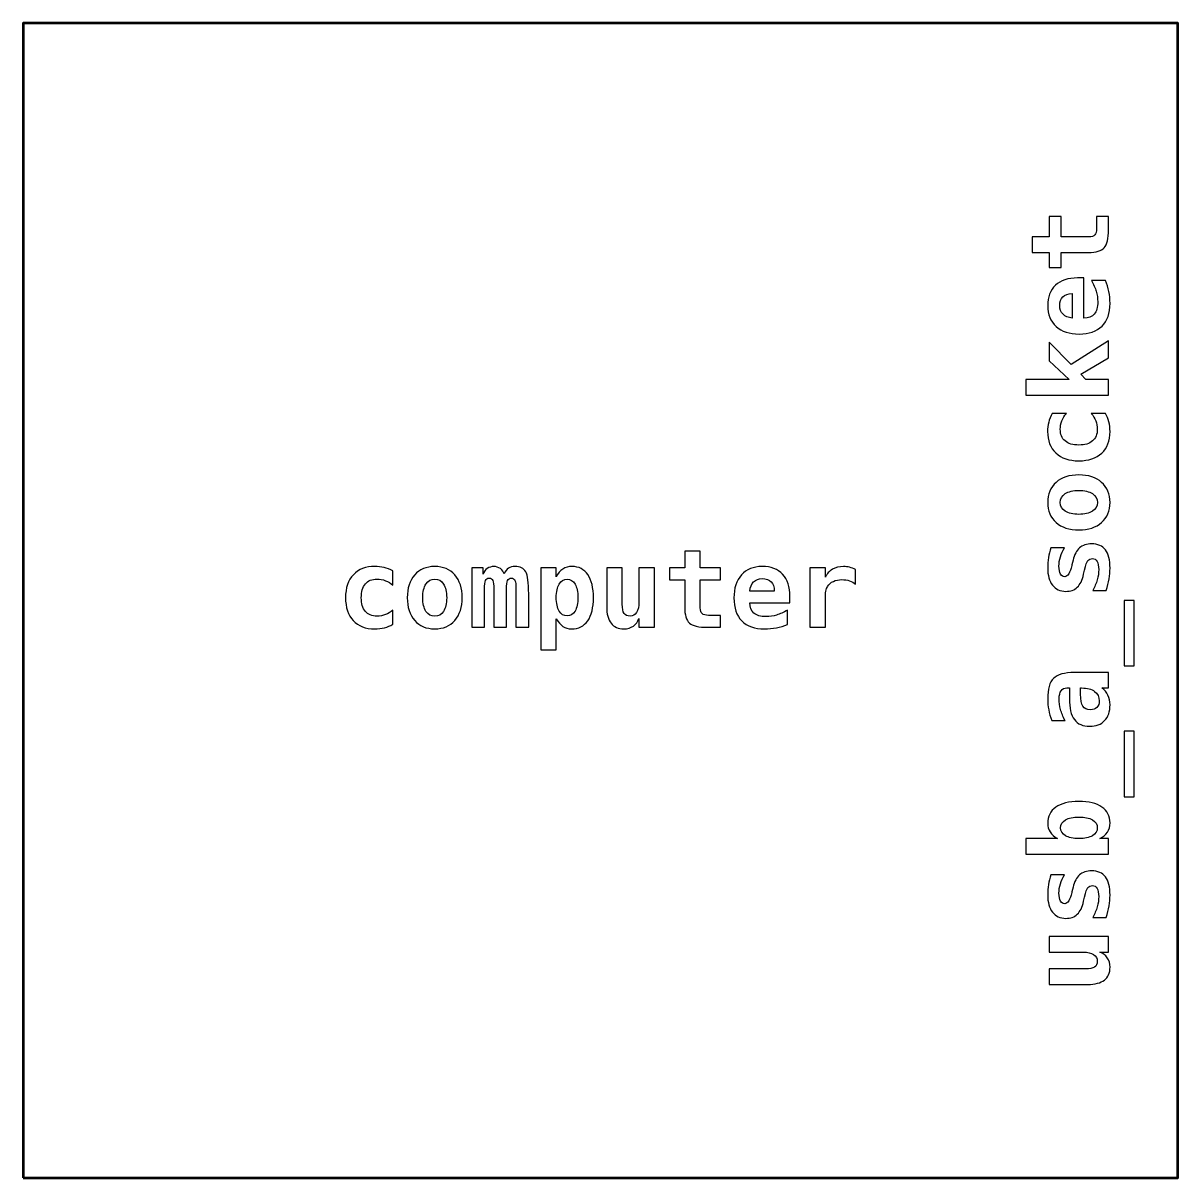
# Model space of a CAD drawing. Header units: centimetres. Extents: x -10.8 to 29.8, y -19.8 to 32.2.
# Drawn here: x -10.75 to -6.25, y -18.25 to -13.75 of the extents above; entities that cross this region are included whole.
import ezdxf

# ---------------------------------------------------------------- set-up
doc = ezdxf.new("R2010")
doc.units = ezdxf.units.CM
doc.header["$MEASUREMENT"] = 0
doc.layers.add('Layer 1', color=7, linetype='Continuous')

msp = doc.modelspace()

# ---------------------------------------------------------------- linework, layer by layer
at = {"layer": 'Layer 1', "lineweight": 53}
msp.add_lwpolyline([(-10.75, -18.25), (-6.25, -18.25), (-6.25, -13.75), (-10.75, -13.75), (-10.75, -18.25)], close=True, dxfattribs=at)
at = {"layer": 'Layer 1'}
for points, knots in [([(-6.81761, -14.58314), (-6.81761, -14.58314), (-6.75199, -14.58314), (-6.75199, -14.58314), (-6.75199, -14.58314), (-6.75199, -14.58314), (-6.75199, -14.50398), (-6.75199, -14.50398), (-6.75199, -14.50398), (-6.75199, -14.50398), (-6.70543, -14.50398), (-6.70543, -14.50398), (-6.70543, -14.50398), (-6.70543, -14.50398), (-6.70543, -14.58314), (-6.70543, -14.58314), (-6.70543, -14.58314), (-6.70543, -14.58314), (-6.59592, -14.58314), (-6.59592, -14.58314), (-6.59592, -14.58314), (-6.58562, -14.58314), (-6.57821, -14.5806), (-6.5737, -14.57559), (-6.5737, -14.57559), (-6.56925, -14.57058), (-6.567, -14.56218), (-6.567, -14.55047), (-6.567, -14.55047), (-6.567, -14.55047), (-6.567, -14.50398), (-6.567, -14.50398), (-6.567, -14.50398), (-6.567, -14.50398), (-6.52043, -14.50398), (-6.52043, -14.50398), (-6.52043, -14.50398), (-6.52043, -14.50398), (-6.52043, -14.55485), (-6.52043, -14.55485), (-6.52043, -14.55485), (-6.52043, -14.58956), (-6.526, -14.61305), (-6.53708, -14.62526), (-6.53708, -14.62526), (-6.54816, -14.63754), (-6.56876, -14.64367), (-6.59882, -14.64367), (-6.59882, -14.64367), (-6.59882, -14.64367), (-6.70543, -14.64367), (-6.70543, -14.64367), (-6.70543, -14.64367), (-6.70543, -14.64367), (-6.70543, -14.70294), (-6.70543, -14.70294), (-6.70543, -14.70294), (-6.70543, -14.70294), (-6.75199, -14.70294), (-6.75199, -14.70294), (-6.75199, -14.70294), (-6.75199, -14.70294), (-6.75199, -14.64367), (-6.75199, -14.64367), (-6.75199, -14.64367), (-6.75199, -14.64367), (-6.81761, -14.64367), (-6.81761, -14.64367), (-6.81761, -14.64367), (-6.81761, -14.64367), (-6.81761, -14.58314), (-6.81761, -14.58314)], [0, 0, 0, 0, 0.0526316, 0.0526316, 0.0526316, 0.0526316, 0.1052632, 0.1052632, 0.1052632, 0.1052632, 0.1578947, 0.1578947, 0.1578947, 0.1578947, 0.2105263, 0.2105263, 0.2105263, 0.2105263, 0.2631579, 0.2631579, 0.2631579, 0.2631579, 0.3157895, 0.3157895, 0.3157895, 0.3157895, 0.3684211, 0.3684211, 0.3684211, 0.3684211, 0.4210526, 0.4210526, 0.4210526, 0.4210526, 0.4736842, 0.4736842, 0.4736842, 0.4736842, 0.5263158, 0.5263158, 0.5263158, 0.5263158, 0.5789474, 0.5789474, 0.5789474, 0.5789474, 0.6315789, 0.6315789, 0.6315789, 0.6315789, 0.6842105, 0.6842105, 0.6842105, 0.6842105, 0.7368421, 0.7368421, 0.7368421, 0.7368421, 0.7894737, 0.7894737, 0.7894737, 0.7894737, 0.8421053, 0.8421053, 0.8421053, 0.8421053, 0.8947368, 0.8947368, 0.8947368, 0.8947368, 1, 1, 1, 1]), ([(-6.53186, -14.75289), (-6.52607, -14.76693), (-6.5217, -14.78125), (-6.51881, -14.79586), (-6.51881, -14.79586), (-6.51591, -14.81046), (-6.5145, -14.82591), (-6.5145, -14.84214), (-6.5145, -14.84214), (-6.5145, -14.88088), (-6.52487, -14.91044), (-6.54562, -14.9309), (-6.54562, -14.9309), (-6.56636, -14.95136), (-6.59621, -14.96159), (-6.63515, -14.96159), (-6.63515, -14.96159), (-6.6729, -14.96159), (-6.70274, -14.95171), (-6.72462, -14.93203), (-6.72462, -14.93203), (-6.74656, -14.91234), (-6.75749, -14.88546), (-6.75749, -14.85145), (-6.75749, -14.85145), (-6.75749, -14.81716), (-6.74733, -14.79049), (-6.72702, -14.77159), (-6.72702, -14.77159), (-6.70662, -14.75261), (-6.67798, -14.74315), (-6.64101, -14.74315), (-6.64101, -14.74315), (-6.64101, -14.74315), (-6.61653, -14.74315), (-6.61653, -14.74315), (-6.61653, -14.74315), (-6.61653, -14.74315), (-6.61653, -14.89978), (-6.61653, -14.89978), (-6.61653, -14.89978), (-6.59832, -14.89964), (-6.58478, -14.89428), (-6.57582, -14.8837), (-6.57582, -14.8837), (-6.56686, -14.87311), (-6.56234, -14.85731), (-6.56234, -14.83621), (-6.56234, -14.83621), (-6.56234, -14.82231), (-6.56432, -14.80863), (-6.56834, -14.79515), (-6.56834, -14.79515), (-6.57229, -14.78167), (-6.57864, -14.76763), (-6.58732, -14.75289), (-6.58732, -14.75289), (-6.58732, -14.75289), (-6.53186, -14.75289), (-6.53186, -14.75289)], [0, 0, 0, 0, 0.0625, 0.0625, 0.0625, 0.0625, 0.125, 0.125, 0.125, 0.125, 0.1875, 0.1875, 0.1875, 0.1875, 0.25, 0.25, 0.25, 0.25, 0.3125, 0.3125, 0.3125, 0.3125, 0.375, 0.375, 0.375, 0.375, 0.4375, 0.4375, 0.4375, 0.4375, 0.5, 0.5, 0.5, 0.5, 0.5625, 0.5625, 0.5625, 0.5625, 0.625, 0.625, 0.625, 0.625, 0.6875, 0.6875, 0.6875, 0.6875, 0.75, 0.75, 0.75, 0.75, 0.8125, 0.8125, 0.8125, 0.8125, 0.875, 0.875, 0.875, 0.875, 1, 1, 1, 1]), ([(-6.66182, -14.80411), (-6.67784, -14.80439), (-6.68997, -14.80849), (-6.69816, -14.81639), (-6.69816, -14.81639), (-6.70641, -14.82436), (-6.71051, -14.836), (-6.71051, -14.85145), (-6.71051, -14.85145), (-6.71051, -14.86535), (-6.70627, -14.87643), (-6.69773, -14.88469), (-6.69773, -14.88469), (-6.68927, -14.89294), (-6.6772, -14.89781), (-6.66161, -14.89936), (-6.66161, -14.89936), (-6.66161, -14.89936), (-6.66182, -14.80411), (-6.66182, -14.80411)], [0, 0, 0, 0, 0.1666667, 0.1666667, 0.1666667, 0.1666667, 0.3333333, 0.3333333, 0.3333333, 0.3333333, 0.5, 0.5, 0.5, 0.5, 0.6666667, 0.6666667, 0.6666667, 0.6666667, 1, 1, 1, 1]), ([(-6.84216, -15.1995), (-6.84216, -15.1995), (-6.84216, -15.13896), (-6.84216, -15.13896), (-6.84216, -15.13896), (-6.84216, -15.13896), (-6.67325, -15.13896), (-6.67325, -15.13896), (-6.67325, -15.13896), (-6.67325, -15.13896), (-6.75199, -15.06622), (-6.75199, -15.06622), (-6.75199, -15.06622), (-6.75199, -15.06622), (-6.75199, -14.99277), (-6.75199, -14.99277), (-6.75199, -14.99277), (-6.75199, -14.99277), (-6.66556, -15.08047), (-6.66556, -15.08047), (-6.66556, -15.08047), (-6.66556, -15.08047), (-6.52043, -14.98783), (-6.52043, -14.98783), (-6.52043, -14.98783), (-6.52043, -14.98783), (-6.52043, -15.05479), (-6.52043, -15.05479), (-6.52043, -15.05479), (-6.52043, -15.05479), (-6.6288, -15.11829), (-6.6288, -15.11829), (-6.6288, -15.11829), (-6.6288, -15.11829), (-6.60891, -15.13896), (-6.60891, -15.13896), (-6.60891, -15.13896), (-6.60891, -15.13896), (-6.52043, -15.13896), (-6.52043, -15.13896), (-6.52043, -15.13896), (-6.52043, -15.13896), (-6.52043, -15.1995), (-6.52043, -15.1995), (-6.52043, -15.1995), (-6.52043, -15.1995), (-6.84216, -15.1995), (-6.84216, -15.1995)], [0, 0, 0, 0, 0.0769231, 0.0769231, 0.0769231, 0.0769231, 0.1538462, 0.1538462, 0.1538462, 0.1538462, 0.2307692, 0.2307692, 0.2307692, 0.2307692, 0.3076923, 0.3076923, 0.3076923, 0.3076923, 0.3846154, 0.3846154, 0.3846154, 0.3846154, 0.4615385, 0.4615385, 0.4615385, 0.4615385, 0.5384615, 0.5384615, 0.5384615, 0.5384615, 0.6153846, 0.6153846, 0.6153846, 0.6153846, 0.6923077, 0.6923077, 0.6923077, 0.6923077, 0.7692308, 0.7692308, 0.7692308, 0.7692308, 0.8461538, 0.8461538, 0.8461538, 0.8461538, 1, 1, 1, 1]), ([(-6.53228, -15.27104), (-6.52636, -15.28119), (-6.52191, -15.2922), (-6.51895, -15.30391), (-6.51895, -15.30391), (-6.51599, -15.31563), (-6.5145, -15.32818), (-6.5145, -15.34173), (-6.5145, -15.34173), (-6.5145, -15.37743), (-6.52523, -15.4053), (-6.54675, -15.42541), (-6.54675, -15.42541), (-6.5682, -15.44552), (-6.59797, -15.45561), (-6.636, -15.45561), (-6.636, -15.45561), (-6.67417, -15.45561), (-6.70401, -15.44545), (-6.7256, -15.4252), (-6.7256, -15.4252), (-6.74712, -15.40495), (-6.75792, -15.37701), (-6.75792, -15.34131), (-6.75792, -15.34131), (-6.75792, -15.32889), (-6.75644, -15.31697), (-6.75354, -15.30547), (-6.75354, -15.30547), (-6.75065, -15.29397), (-6.74621, -15.28246), (-6.74014, -15.27104), (-6.74014, -15.27104), (-6.74014, -15.27104), (-6.68468, -15.27104), (-6.68468, -15.27104), (-6.68468, -15.27104), (-6.6923, -15.27985), (-6.69816, -15.28952), (-6.70225, -15.3001), (-6.70225, -15.3001), (-6.70634, -15.31062), (-6.70839, -15.32155), (-6.70839, -15.33284), (-6.70839, -15.33284), (-6.70839, -15.35253), (-6.70211, -15.3677), (-6.68955, -15.37828), (-6.68955, -15.37828), (-6.67699, -15.38893), (-6.65914, -15.39422), (-6.636, -15.39422), (-6.636, -15.39422), (-6.61286, -15.39422), (-6.59508, -15.38893), (-6.58266, -15.37828), (-6.58266, -15.37828), (-6.57024, -15.3677), (-6.56403, -15.35253), (-6.56403, -15.33284), (-6.56403, -15.33284), (-6.56403, -15.32113), (-6.56601, -15.31019), (-6.56989, -15.29996), (-6.56989, -15.29996), (-6.57384, -15.2898), (-6.57977, -15.28014), (-6.58774, -15.27104), (-6.58774, -15.27104), (-6.58774, -15.27104), (-6.53228, -15.27104), (-6.53228, -15.27104)], [0, 0, 0, 0, 0.0526316, 0.0526316, 0.0526316, 0.0526316, 0.1052632, 0.1052632, 0.1052632, 0.1052632, 0.1578947, 0.1578947, 0.1578947, 0.1578947, 0.2105263, 0.2105263, 0.2105263, 0.2105263, 0.2631579, 0.2631579, 0.2631579, 0.2631579, 0.3157895, 0.3157895, 0.3157895, 0.3157895, 0.3684211, 0.3684211, 0.3684211, 0.3684211, 0.4210526, 0.4210526, 0.4210526, 0.4210526, 0.4736842, 0.4736842, 0.4736842, 0.4736842, 0.5263158, 0.5263158, 0.5263158, 0.5263158, 0.5789474, 0.5789474, 0.5789474, 0.5789474, 0.6315789, 0.6315789, 0.6315789, 0.6315789, 0.6842105, 0.6842105, 0.6842105, 0.6842105, 0.7368421, 0.7368421, 0.7368421, 0.7368421, 0.7894737, 0.7894737, 0.7894737, 0.7894737, 0.8421053, 0.8421053, 0.8421053, 0.8421053, 0.8947368, 0.8947368, 0.8947368, 0.8947368, 1, 1, 1, 1]), ([(-6.636, -15.72484), (-6.67332, -15.72484), (-6.70289, -15.71517), (-6.72476, -15.69584), (-6.72476, -15.69584), (-6.74656, -15.67644), (-6.75749, -15.65048), (-6.75749, -15.61781), (-6.75749, -15.61781), (-6.75749, -15.58507), (-6.74656, -15.55904), (-6.72476, -15.53963), (-6.72476, -15.53963), (-6.70289, -15.5203), (-6.67332, -15.51064), (-6.636, -15.51064), (-6.636, -15.51064), (-6.59868, -15.51064), (-6.56911, -15.5203), (-6.54724, -15.53963), (-6.54724, -15.53963), (-6.52544, -15.55904), (-6.5145, -15.58507), (-6.5145, -15.61781), (-6.5145, -15.61781), (-6.5145, -15.65048), (-6.52544, -15.67644), (-6.54724, -15.69584), (-6.54724, -15.69584), (-6.56911, -15.71517), (-6.59868, -15.72484), (-6.636, -15.72484)], [0, 0, 0, 0, 0.1111111, 0.1111111, 0.1111111, 0.1111111, 0.2222222, 0.2222222, 0.2222222, 0.2222222, 0.3333333, 0.3333333, 0.3333333, 0.3333333, 0.4444444, 0.4444444, 0.4444444, 0.4444444, 0.5555556, 0.5555556, 0.5555556, 0.5555556, 0.6666667, 0.6666667, 0.6666667, 0.6666667, 0.7777778, 0.7777778, 0.7777778, 0.7777778, 1, 1, 1, 1]), ([(-6.70839, -15.61781), (-6.70839, -15.63227), (-6.70204, -15.64363), (-6.68927, -15.65189), (-6.68927, -15.65189), (-6.6765, -15.66014), (-6.65872, -15.6643), (-6.636, -15.6643), (-6.636, -15.6643), (-6.61328, -15.6643), (-6.5955, -15.66014), (-6.58273, -15.65189), (-6.58273, -15.65189), (-6.56996, -15.64363), (-6.56361, -15.63227), (-6.56361, -15.61781), (-6.56361, -15.61781), (-6.56361, -15.60327), (-6.56996, -15.59184), (-6.58273, -15.58359), (-6.58273, -15.58359), (-6.5955, -15.57533), (-6.61328, -15.57117), (-6.636, -15.57117), (-6.636, -15.57117), (-6.65872, -15.57117), (-6.6765, -15.57533), (-6.68927, -15.58359), (-6.68927, -15.58359), (-6.70204, -15.59184), (-6.70839, -15.60327), (-6.70839, -15.61781)], [0, 0, 0, 0, 0.1111111, 0.1111111, 0.1111111, 0.1111111, 0.2222222, 0.2222222, 0.2222222, 0.2222222, 0.3333333, 0.3333333, 0.3333333, 0.3333333, 0.4444444, 0.4444444, 0.4444444, 0.4444444, 0.5555556, 0.5555556, 0.5555556, 0.5555556, 0.6666667, 0.6666667, 0.6666667, 0.6666667, 0.7777778, 0.7777778, 0.7777778, 0.7777778, 1, 1, 1, 1]), ([(-6.74479, -15.79511), (-6.74479, -15.79511), (-6.69188, -15.79511), (-6.69188, -15.79511), (-6.69188, -15.79511), (-6.699, -15.80626), (-6.70437, -15.8179), (-6.70804, -15.82996), (-6.70804, -15.82996), (-6.71163, -15.84203), (-6.71347, -15.85416), (-6.71347, -15.8663), (-6.71347, -15.8663), (-6.71347, -15.87984), (-6.71149, -15.89008), (-6.70761, -15.89692), (-6.70761, -15.89692), (-6.70366, -15.90383), (-6.69788, -15.90729), (-6.69019, -15.90729), (-6.69019, -15.90729), (-6.67918, -15.90729), (-6.67022, -15.89254), (-6.6633, -15.86305), (-6.6633, -15.86305), (-6.6633, -15.86305), (-6.66274, -15.86079), (-6.66274, -15.86079), (-6.66274, -15.86079), (-6.66274, -15.86079), (-6.65858, -15.84344), (-6.65858, -15.84344), (-6.65858, -15.84344), (-6.65336, -15.82135), (-6.64489, -15.80513), (-6.63325, -15.7949), (-6.63325, -15.7949), (-6.62161, -15.7846), (-6.60587, -15.77945), (-6.58605, -15.77945), (-6.58605, -15.77945), (-6.5622, -15.77945), (-6.54428, -15.78728), (-6.53235, -15.80287), (-6.53235, -15.80287), (-6.52043, -15.81853), (-6.5145, -15.84203), (-6.5145, -15.87342), (-6.5145, -15.87342), (-6.5145, -15.88732), (-6.5157, -15.90165), (-6.5181, -15.91618), (-6.5181, -15.91618), (-6.5205, -15.93079), (-6.5241, -15.9456), (-6.5289, -15.96063), (-6.5289, -15.96063), (-6.5289, -15.96063), (-6.58181, -15.96063), (-6.58181, -15.96063), (-6.58181, -15.96063), (-6.57426, -15.9473), (-6.56848, -15.93368), (-6.56453, -15.91985), (-6.56453, -15.91985), (-6.56051, -15.90602), (-6.55853, -15.89269), (-6.55853, -15.8797), (-6.55853, -15.8797), (-6.55853, -15.86552), (-6.56058, -15.8548), (-6.56474, -15.84753), (-6.56474, -15.84753), (-6.56883, -15.84026), (-6.57483, -15.83659), (-6.58266, -15.83659), (-6.58266, -15.83659), (-6.59042, -15.83659), (-6.59635, -15.83921), (-6.60044, -15.84436), (-6.60044, -15.84436), (-6.6046, -15.84951), (-6.60898, -15.86178), (-6.6137, -15.88126), (-6.6137, -15.88126), (-6.6137, -15.88126), (-6.61737, -15.89798), (-6.61737, -15.89798), (-6.61737, -15.89798), (-6.62266, -15.92112), (-6.63085, -15.93798), (-6.642, -15.94857), (-6.642, -15.94857), (-6.65314, -15.95915), (-6.6681, -15.96444), (-6.6868, -15.96444), (-6.6868, -15.96444), (-6.70916, -15.96444), (-6.72652, -15.9564), (-6.73887, -15.94024), (-6.73887, -15.94024), (-6.75129, -15.92415), (-6.75749, -15.90143), (-6.75749, -15.87222), (-6.75749, -15.87222), (-6.75749, -15.8591), (-6.75644, -15.84605), (-6.75432, -15.83307), (-6.75432, -15.83307), (-6.7522, -15.82001), (-6.74903, -15.80738), (-6.74479, -15.79511)], [0, 0, 0, 0, 0.0344828, 0.0344828, 0.0344828, 0.0344828, 0.0689655, 0.0689655, 0.0689655, 0.0689655, 0.1034483, 0.1034483, 0.1034483, 0.1034483, 0.137931, 0.137931, 0.137931, 0.137931, 0.1724138, 0.1724138, 0.1724138, 0.1724138, 0.2068966, 0.2068966, 0.2068966, 0.2068966, 0.2413793, 0.2413793, 0.2413793, 0.2413793, 0.2758621, 0.2758621, 0.2758621, 0.2758621, 0.3103448, 0.3103448, 0.3103448, 0.3103448, 0.3448276, 0.3448276, 0.3448276, 0.3448276, 0.3793103, 0.3793103, 0.3793103, 0.3793103, 0.4137931, 0.4137931, 0.4137931, 0.4137931, 0.4482759, 0.4482759, 0.4482759, 0.4482759, 0.4827586, 0.4827586, 0.4827586, 0.4827586, 0.5172414, 0.5172414, 0.5172414, 0.5172414, 0.5517241, 0.5517241, 0.5517241, 0.5517241, 0.5862069, 0.5862069, 0.5862069, 0.5862069, 0.6206897, 0.6206897, 0.6206897, 0.6206897, 0.6551724, 0.6551724, 0.6551724, 0.6551724, 0.6896552, 0.6896552, 0.6896552, 0.6896552, 0.7241379, 0.7241379, 0.7241379, 0.7241379, 0.7586207, 0.7586207, 0.7586207, 0.7586207, 0.7931034, 0.7931034, 0.7931034, 0.7931034, 0.8275862, 0.8275862, 0.8275862, 0.8275862, 0.862069, 0.862069, 0.862069, 0.862069, 0.8965517, 0.8965517, 0.8965517, 0.8965517, 0.9310345, 0.9310345, 0.9310345, 0.9310345, 1, 1, 1, 1]), ([(-8.11139, -15.80738), (-8.11139, -15.80738), (-8.11139, -15.873), (-8.11139, -15.873), (-8.11139, -15.873), (-8.11139, -15.873), (-8.03223, -15.873), (-8.03223, -15.873), (-8.03223, -15.873), (-8.03223, -15.873), (-8.03223, -15.91956), (-8.03223, -15.91956), (-8.03223, -15.91956), (-8.03223, -15.91956), (-8.11139, -15.91956), (-8.11139, -15.91956), (-8.11139, -15.91956), (-8.11139, -15.91956), (-8.11139, -16.02907), (-8.11139, -16.02907), (-8.11139, -16.02907), (-8.11139, -16.03937), (-8.10885, -16.04678), (-8.10384, -16.05129), (-8.10384, -16.05129), (-8.09883, -16.05574), (-8.09043, -16.05799), (-8.07872, -16.05799), (-8.07872, -16.05799), (-8.07872, -16.05799), (-8.03223, -16.05799), (-8.03223, -16.05799), (-8.03223, -16.05799), (-8.03223, -16.05799), (-8.03223, -16.10456), (-8.03223, -16.10456), (-8.03223, -16.10456), (-8.03223, -16.10456), (-8.0831, -16.10456), (-8.0831, -16.10456), (-8.0831, -16.10456), (-8.11781, -16.10456), (-8.1413, -16.09899), (-8.15351, -16.08791), (-8.15351, -16.08791), (-8.16579, -16.07683), (-8.17192, -16.05623), (-8.17192, -16.02617), (-8.17192, -16.02617), (-8.17192, -16.02617), (-8.17192, -15.91956), (-8.17192, -15.91956), (-8.17192, -15.91956), (-8.17192, -15.91956), (-8.23119, -15.91956), (-8.23119, -15.91956), (-8.23119, -15.91956), (-8.23119, -15.91956), (-8.23119, -15.873), (-8.23119, -15.873), (-8.23119, -15.873), (-8.23119, -15.873), (-8.17192, -15.873), (-8.17192, -15.873), (-8.17192, -15.873), (-8.17192, -15.873), (-8.17192, -15.80738), (-8.17192, -15.80738), (-8.17192, -15.80738), (-8.17192, -15.80738), (-8.11139, -15.80738), (-8.11139, -15.80738)], [0, 0, 0, 0, 0.0526316, 0.0526316, 0.0526316, 0.0526316, 0.1052632, 0.1052632, 0.1052632, 0.1052632, 0.1578947, 0.1578947, 0.1578947, 0.1578947, 0.2105263, 0.2105263, 0.2105263, 0.2105263, 0.2631579, 0.2631579, 0.2631579, 0.2631579, 0.3157895, 0.3157895, 0.3157895, 0.3157895, 0.3684211, 0.3684211, 0.3684211, 0.3684211, 0.4210526, 0.4210526, 0.4210526, 0.4210526, 0.4736842, 0.4736842, 0.4736842, 0.4736842, 0.5263158, 0.5263158, 0.5263158, 0.5263158, 0.5789474, 0.5789474, 0.5789474, 0.5789474, 0.6315789, 0.6315789, 0.6315789, 0.6315789, 0.6842105, 0.6842105, 0.6842105, 0.6842105, 0.7368421, 0.7368421, 0.7368421, 0.7368421, 0.7894737, 0.7894737, 0.7894737, 0.7894737, 0.8421053, 0.8421053, 0.8421053, 0.8421053, 0.8947368, 0.8947368, 0.8947368, 0.8947368, 1, 1, 1, 1]), ([(-9.30897, -16.09271), (-9.31912, -16.09863), (-9.33013, -16.10308), (-9.34184, -16.10604), (-9.34184, -16.10604), (-9.35356, -16.109), (-9.36611, -16.11049), (-9.37966, -16.11049), (-9.37966, -16.11049), (-9.41536, -16.11049), (-9.44323, -16.09976), (-9.46334, -16.07824), (-9.46334, -16.07824), (-9.48345, -16.05679), (-9.49354, -16.02702), (-9.49354, -15.98899), (-9.49354, -15.98899), (-9.49354, -15.95082), (-9.48338, -15.92098), (-9.46313, -15.89939), (-9.46313, -15.89939), (-9.44288, -15.87787), (-9.41494, -15.86707), (-9.37924, -15.86707), (-9.37924, -15.86707), (-9.36682, -15.86707), (-9.3549, -15.86855), (-9.3434, -15.87145), (-9.3434, -15.87145), (-9.3319, -15.87434), (-9.32039, -15.87878), (-9.30897, -15.88485), (-9.30897, -15.88485), (-9.30897, -15.88485), (-9.30897, -15.94031), (-9.30897, -15.94031), (-9.30897, -15.94031), (-9.31778, -15.93269), (-9.32745, -15.92683), (-9.33803, -15.92274), (-9.33803, -15.92274), (-9.34855, -15.91865), (-9.35948, -15.9166), (-9.37077, -15.9166), (-9.37077, -15.9166), (-9.39046, -15.9166), (-9.40563, -15.92288), (-9.41621, -15.93544), (-9.41621, -15.93544), (-9.42686, -15.948), (-9.43215, -15.96585), (-9.43215, -15.98899), (-9.43215, -15.98899), (-9.43215, -16.01213), (-9.42686, -16.02991), (-9.41621, -16.04233), (-9.41621, -16.04233), (-9.40563, -16.05475), (-9.39046, -16.06096), (-9.37077, -16.06096), (-9.37077, -16.06096), (-9.35906, -16.06096), (-9.34812, -16.05898), (-9.33789, -16.0551), (-9.33789, -16.0551), (-9.32773, -16.05115), (-9.31807, -16.04522), (-9.30897, -16.03725), (-9.30897, -16.03725), (-9.30897, -16.03725), (-9.30897, -16.09271), (-9.30897, -16.09271)], [0, 0, 0, 0, 0.0526316, 0.0526316, 0.0526316, 0.0526316, 0.1052632, 0.1052632, 0.1052632, 0.1052632, 0.1578947, 0.1578947, 0.1578947, 0.1578947, 0.2105263, 0.2105263, 0.2105263, 0.2105263, 0.2631579, 0.2631579, 0.2631579, 0.2631579, 0.3157895, 0.3157895, 0.3157895, 0.3157895, 0.3684211, 0.3684211, 0.3684211, 0.3684211, 0.4210526, 0.4210526, 0.4210526, 0.4210526, 0.4736842, 0.4736842, 0.4736842, 0.4736842, 0.5263158, 0.5263158, 0.5263158, 0.5263158, 0.5789474, 0.5789474, 0.5789474, 0.5789474, 0.6315789, 0.6315789, 0.6315789, 0.6315789, 0.6842105, 0.6842105, 0.6842105, 0.6842105, 0.7368421, 0.7368421, 0.7368421, 0.7368421, 0.7894737, 0.7894737, 0.7894737, 0.7894737, 0.8421053, 0.8421053, 0.8421053, 0.8421053, 0.8947368, 0.8947368, 0.8947368, 0.8947368, 1, 1, 1, 1]), ([(-9.25309, -15.98899), (-9.25309, -15.95167), (-9.24342, -15.9221), (-9.22409, -15.90023), (-9.22409, -15.90023), (-9.20469, -15.87843), (-9.17873, -15.8675), (-9.14606, -15.8675), (-9.14606, -15.8675), (-9.11332, -15.8675), (-9.08729, -15.87843), (-9.06788, -15.90023), (-9.06788, -15.90023), (-9.04855, -15.9221), (-9.03889, -15.95167), (-9.03889, -15.98899), (-9.03889, -15.98899), (-9.03889, -16.02631), (-9.04855, -16.05588), (-9.06788, -16.07775), (-9.06788, -16.07775), (-9.08729, -16.09955), (-9.11332, -16.11049), (-9.14606, -16.11049), (-9.14606, -16.11049), (-9.17873, -16.11049), (-9.20469, -16.09955), (-9.22409, -16.07775), (-9.22409, -16.07775), (-9.24342, -16.05588), (-9.25309, -16.02631), (-9.25309, -15.98899)], [0, 0, 0, 0, 0.1111111, 0.1111111, 0.1111111, 0.1111111, 0.2222222, 0.2222222, 0.2222222, 0.2222222, 0.3333333, 0.3333333, 0.3333333, 0.3333333, 0.4444444, 0.4444444, 0.4444444, 0.4444444, 0.5555556, 0.5555556, 0.5555556, 0.5555556, 0.6666667, 0.6666667, 0.6666667, 0.6666667, 0.7777778, 0.7777778, 0.7777778, 0.7777778, 1, 1, 1, 1]), ([(-8.87591, -15.89621), (-8.87139, -15.8864), (-8.86561, -15.87921), (-8.85855, -15.87455), (-8.85855, -15.87455), (-8.8515, -15.86982), (-8.84289, -15.8675), (-8.83273, -15.8675), (-8.83273, -15.8675), (-8.81276, -15.8675), (-8.79893, -15.87441), (-8.79131, -15.88817), (-8.79131, -15.88817), (-8.78362, -15.90193), (-8.77981, -15.93064), (-8.77981, -15.97417), (-8.77981, -15.97417), (-8.77981, -15.97417), (-8.77981, -16.10456), (-8.77981, -16.10456), (-8.77981, -16.10456), (-8.77981, -16.10456), (-8.82934, -16.10456), (-8.82934, -16.10456), (-8.82934, -16.10456), (-8.82934, -16.10456), (-8.82934, -15.95597), (-8.82934, -15.95597), (-8.82934, -15.95597), (-8.82934, -15.93876), (-8.83068, -15.92726), (-8.83329, -15.92147), (-8.83329, -15.92147), (-8.8359, -15.91568), (-8.84063, -15.91279), (-8.84754, -15.91279), (-8.84754, -15.91279), (-8.85446, -15.91279), (-8.85926, -15.91575), (-8.86201, -15.92168), (-8.86201, -15.92168), (-8.86476, -15.92761), (-8.86617, -15.93904), (-8.86617, -15.95597), (-8.86617, -15.95597), (-8.86617, -15.95597), (-8.86617, -16.10456), (-8.86617, -16.10456), (-8.86617, -16.10456), (-8.86617, -16.10456), (-8.91528, -16.10456), (-8.91528, -16.10456), (-8.91528, -16.10456), (-8.91528, -16.10456), (-8.91528, -15.95597), (-8.91528, -15.95597), (-8.91528, -15.95597), (-8.91528, -15.93904), (-8.91669, -15.92761), (-8.91944, -15.92168), (-8.91944, -15.92168), (-8.92219, -15.91575), (-8.92699, -15.91279), (-8.9339, -15.91279), (-8.9339, -15.91279), (-8.94082, -15.91279), (-8.94555, -15.91568), (-8.94816, -15.92147), (-8.94816, -15.92147), (-8.95077, -15.92726), (-8.95211, -15.93876), (-8.95211, -15.95597), (-8.95211, -15.95597), (-8.95211, -15.95597), (-8.95211, -16.10456), (-8.95211, -16.10456), (-8.95211, -16.10456), (-8.95211, -16.10456), (-9.00164, -16.10456), (-9.00164, -16.10456), (-9.00164, -16.10456), (-9.00164, -16.10456), (-9.00164, -15.873), (-9.00164, -15.873), (-9.00164, -15.873), (-9.00164, -15.873), (-8.95761, -15.873), (-8.95761, -15.873), (-8.95761, -15.873), (-8.95761, -15.873), (-8.95761, -15.89706), (-8.95761, -15.89706), (-8.95761, -15.89706), (-8.95415, -15.88796), (-8.94865, -15.88076), (-8.94103, -15.87547), (-8.94103, -15.87547), (-8.93348, -15.87018), (-8.92501, -15.8675), (-8.91563, -15.8675), (-8.91563, -15.8675), (-8.90625, -15.8675), (-8.89771, -15.87032), (-8.88995, -15.87589), (-8.88995, -15.87589), (-8.88226, -15.88147), (-8.87753, -15.88824), (-8.87591, -15.89621)], [0, 0, 0, 0, 0.0357143, 0.0357143, 0.0357143, 0.0357143, 0.0714286, 0.0714286, 0.0714286, 0.0714286, 0.1071429, 0.1071429, 0.1071429, 0.1071429, 0.1428571, 0.1428571, 0.1428571, 0.1428571, 0.1785714, 0.1785714, 0.1785714, 0.1785714, 0.2142857, 0.2142857, 0.2142857, 0.2142857, 0.25, 0.25, 0.25, 0.25, 0.2857143, 0.2857143, 0.2857143, 0.2857143, 0.3214286, 0.3214286, 0.3214286, 0.3214286, 0.3571429, 0.3571429, 0.3571429, 0.3571429, 0.3928571, 0.3928571, 0.3928571, 0.3928571, 0.4285714, 0.4285714, 0.4285714, 0.4285714, 0.4642857, 0.4642857, 0.4642857, 0.4642857, 0.5, 0.5, 0.5, 0.5, 0.5357143, 0.5357143, 0.5357143, 0.5357143, 0.5714286, 0.5714286, 0.5714286, 0.5714286, 0.6071429, 0.6071429, 0.6071429, 0.6071429, 0.6428571, 0.6428571, 0.6428571, 0.6428571, 0.6785714, 0.6785714, 0.6785714, 0.6785714, 0.7142857, 0.7142857, 0.7142857, 0.7142857, 0.75, 0.75, 0.75, 0.75, 0.7857143, 0.7857143, 0.7857143, 0.7857143, 0.8214286, 0.8214286, 0.8214286, 0.8214286, 0.8571429, 0.8571429, 0.8571429, 0.8571429, 0.8928571, 0.8928571, 0.8928571, 0.8928571, 0.9285714, 0.9285714, 0.9285714, 0.9285714, 1, 1, 1, 1]), ([(-8.67229, -16.07189), (-8.67229, -16.07189), (-8.67229, -16.19261), (-8.67229, -16.19261), (-8.67229, -16.19261), (-8.67229, -16.19261), (-8.73283, -16.19261), (-8.73283, -16.19261), (-8.73283, -16.19261), (-8.73283, -16.19261), (-8.73283, -15.873), (-8.73283, -15.873), (-8.73283, -15.873), (-8.73283, -15.873), (-8.67229, -15.873), (-8.67229, -15.873), (-8.67229, -15.873), (-8.67229, -15.873), (-8.67229, -15.90771), (-8.67229, -15.90771), (-8.67229, -15.90771), (-8.66594, -15.89438), (-8.65762, -15.88436), (-8.64731, -15.87758), (-8.64731, -15.87758), (-8.63694, -15.87088), (-8.62488, -15.8675), (-8.61098, -15.8675), (-8.61098, -15.8675), (-8.58452, -15.8675), (-8.56399, -15.87808), (-8.54938, -15.89932), (-8.54938, -15.89932), (-8.53478, -15.92055), (-8.52751, -15.9504), (-8.52751, -15.98899), (-8.52751, -15.98899), (-8.52751, -16.02808), (-8.53492, -16.05813), (-8.54974, -16.07909), (-8.54974, -16.07909), (-8.56448, -16.10004), (-8.58565, -16.11049), (-8.61302, -16.11049), (-8.61302, -16.11049), (-8.62544, -16.11049), (-8.63652, -16.10731), (-8.6464, -16.10089), (-8.6464, -16.10089), (-8.6562, -16.09447), (-8.66488, -16.0848), (-8.67229, -16.07189)], [0, 0, 0, 0, 0.0714286, 0.0714286, 0.0714286, 0.0714286, 0.1428571, 0.1428571, 0.1428571, 0.1428571, 0.2142857, 0.2142857, 0.2142857, 0.2142857, 0.2857143, 0.2857143, 0.2857143, 0.2857143, 0.3571429, 0.3571429, 0.3571429, 0.3571429, 0.4285714, 0.4285714, 0.4285714, 0.4285714, 0.5, 0.5, 0.5, 0.5, 0.5714286, 0.5714286, 0.5714286, 0.5714286, 0.6428571, 0.6428571, 0.6428571, 0.6428571, 0.7142857, 0.7142857, 0.7142857, 0.7142857, 0.7857143, 0.7857143, 0.7857143, 0.7857143, 0.8571429, 0.8571429, 0.8571429, 0.8571429, 1, 1, 1, 1]), ([(-8.47587, -16.0237), (-8.47587, -16.0237), (-8.47587, -15.873), (-8.47587, -15.873), (-8.47587, -15.873), (-8.47587, -15.873), (-8.41533, -15.873), (-8.41533, -15.873), (-8.41533, -15.873), (-8.41533, -15.873), (-8.41533, -16.01446), (-8.41533, -16.01446), (-8.41533, -16.01446), (-8.41533, -16.03111), (-8.41301, -16.04304), (-8.40828, -16.05023), (-8.40828, -16.05023), (-8.40362, -16.05736), (-8.39579, -16.06096), (-8.38492, -16.06096), (-8.38492, -16.06096), (-8.37399, -16.06096), (-8.36552, -16.05616), (-8.35938, -16.04649), (-8.35938, -16.04649), (-8.35325, -16.03683), (-8.35014, -16.02335), (-8.35014, -16.00592), (-8.35014, -16.00592), (-8.35014, -16.00592), (-8.35014, -15.873), (-8.35014, -15.873), (-8.35014, -15.873), (-8.35014, -15.873), (-8.28961, -15.873), (-8.28961, -15.873), (-8.28961, -15.873), (-8.28961, -15.873), (-8.28961, -16.10456), (-8.28961, -16.10456), (-8.28961, -16.10456), (-8.28961, -16.10456), (-8.35014, -16.10456), (-8.35014, -16.10456), (-8.35014, -16.10456), (-8.35014, -16.10456), (-8.35014, -16.07027), (-8.35014, -16.07027), (-8.35014, -16.07027), (-8.35445, -16.08304), (-8.36171, -16.09292), (-8.37194, -16.09997), (-8.37194, -16.09997), (-8.38224, -16.10696), (-8.39459, -16.11049), (-8.40905, -16.11049), (-8.40905, -16.11049), (-8.43114, -16.11049), (-8.44779, -16.10322), (-8.45901, -16.08861), (-8.45901, -16.08861), (-8.47023, -16.07401), (-8.47587, -16.05235), (-8.47587, -16.0237)], [0, 0, 0, 0, 0.0588235, 0.0588235, 0.0588235, 0.0588235, 0.1176471, 0.1176471, 0.1176471, 0.1176471, 0.1764706, 0.1764706, 0.1764706, 0.1764706, 0.2352941, 0.2352941, 0.2352941, 0.2352941, 0.2941176, 0.2941176, 0.2941176, 0.2941176, 0.3529412, 0.3529412, 0.3529412, 0.3529412, 0.4117647, 0.4117647, 0.4117647, 0.4117647, 0.4705882, 0.4705882, 0.4705882, 0.4705882, 0.5294118, 0.5294118, 0.5294118, 0.5294118, 0.5882353, 0.5882353, 0.5882353, 0.5882353, 0.6470588, 0.6470588, 0.6470588, 0.6470588, 0.7058824, 0.7058824, 0.7058824, 0.7058824, 0.7647059, 0.7647059, 0.7647059, 0.7647059, 0.8235294, 0.8235294, 0.8235294, 0.8235294, 0.8823529, 0.8823529, 0.8823529, 0.8823529, 1, 1, 1, 1]), ([(-7.77146, -16.09313), (-7.7855, -16.09892), (-7.79982, -16.10322), (-7.81443, -16.10611), (-7.81443, -16.10611), (-7.82903, -16.109), (-7.84448, -16.11049), (-7.86071, -16.11049), (-7.86071, -16.11049), (-7.89945, -16.11049), (-7.92901, -16.10012), (-7.94947, -16.07937), (-7.94947, -16.07937), (-7.96993, -16.05863), (-7.98016, -16.02878), (-7.98016, -15.98984), (-7.98016, -15.98984), (-7.98016, -15.95209), (-7.97028, -15.92225), (-7.9506, -15.90037), (-7.9506, -15.90037), (-7.93091, -15.87843), (-7.90403, -15.8675), (-7.87002, -15.8675), (-7.87002, -15.8675), (-7.83573, -15.8675), (-7.80906, -15.87766), (-7.79016, -15.89797), (-7.79016, -15.89797), (-7.77118, -15.91837), (-7.76172, -15.94701), (-7.76172, -15.98398), (-7.76172, -15.98398), (-7.76172, -15.98398), (-7.76172, -16.00846), (-7.76172, -16.00846), (-7.76172, -16.00846), (-7.76172, -16.00846), (-7.91835, -16.00846), (-7.91835, -16.00846), (-7.91835, -16.00846), (-7.91821, -16.02667), (-7.91285, -16.04021), (-7.90227, -16.04917), (-7.90227, -16.04917), (-7.89168, -16.05813), (-7.87588, -16.06265), (-7.85478, -16.06265), (-7.85478, -16.06265), (-7.84088, -16.06265), (-7.8272, -16.06067), (-7.81372, -16.05665), (-7.81372, -16.05665), (-7.80024, -16.0527), (-7.7862, -16.04635), (-7.77146, -16.03767), (-7.77146, -16.03767), (-7.77146, -16.03767), (-7.77146, -16.09313), (-7.77146, -16.09313)], [0, 0, 0, 0, 0.0625, 0.0625, 0.0625, 0.0625, 0.125, 0.125, 0.125, 0.125, 0.1875, 0.1875, 0.1875, 0.1875, 0.25, 0.25, 0.25, 0.25, 0.3125, 0.3125, 0.3125, 0.3125, 0.375, 0.375, 0.375, 0.375, 0.4375, 0.4375, 0.4375, 0.4375, 0.5, 0.5, 0.5, 0.5, 0.5625, 0.5625, 0.5625, 0.5625, 0.625, 0.625, 0.625, 0.625, 0.6875, 0.6875, 0.6875, 0.6875, 0.75, 0.75, 0.75, 0.75, 0.8125, 0.8125, 0.8125, 0.8125, 0.875, 0.875, 0.875, 0.875, 1, 1, 1, 1]), ([(-7.50646, -15.93692), (-7.51309, -15.93085), (-7.52085, -15.92627), (-7.52974, -15.92323), (-7.52974, -15.92323), (-7.53863, -15.9202), (-7.54837, -15.91872), (-7.55902, -15.91872), (-7.55902, -15.91872), (-7.57179, -15.91872), (-7.58301, -15.92098), (-7.59261, -15.92542), (-7.59261, -15.92542), (-7.6022, -15.92994), (-7.60961, -15.93643), (-7.61483, -15.94496), (-7.61483, -15.94496), (-7.61815, -15.95019), (-7.62048, -15.95654), (-7.62175, -15.96401), (-7.62175, -15.96401), (-7.62309, -15.97142), (-7.62372, -15.98271), (-7.62372, -15.99788), (-7.62372, -15.99788), (-7.62372, -15.99788), (-7.62372, -16.10456), (-7.62372, -16.10456), (-7.62372, -16.10456), (-7.62372, -16.10456), (-7.68426, -16.10456), (-7.68426, -16.10456), (-7.68426, -16.10456), (-7.68426, -16.10456), (-7.68426, -15.873), (-7.68426, -15.873), (-7.68426, -15.873), (-7.68426, -15.873), (-7.62372, -15.873), (-7.62372, -15.873), (-7.62372, -15.873), (-7.62372, -15.873), (-7.62372, -15.90905), (-7.62372, -15.90905), (-7.62372, -15.90905), (-7.61779, -15.89579), (-7.60869, -15.88556), (-7.59642, -15.87836), (-7.59642, -15.87836), (-7.58414, -15.87109), (-7.56982, -15.8675), (-7.55338, -15.8675), (-7.55338, -15.8675), (-7.54512, -15.8675), (-7.53701, -15.86848), (-7.52911, -15.87053), (-7.52911, -15.87053), (-7.5212, -15.8725), (-7.51366, -15.87547), (-7.50646, -15.87935), (-7.50646, -15.87935), (-7.50646, -15.87935), (-7.50646, -15.93692), (-7.50646, -15.93692)], [0, 0, 0, 0, 0.0588235, 0.0588235, 0.0588235, 0.0588235, 0.1176471, 0.1176471, 0.1176471, 0.1176471, 0.1764706, 0.1764706, 0.1764706, 0.1764706, 0.2352941, 0.2352941, 0.2352941, 0.2352941, 0.2941176, 0.2941176, 0.2941176, 0.2941176, 0.3529412, 0.3529412, 0.3529412, 0.3529412, 0.4117647, 0.4117647, 0.4117647, 0.4117647, 0.4705882, 0.4705882, 0.4705882, 0.4705882, 0.5294118, 0.5294118, 0.5294118, 0.5294118, 0.5882353, 0.5882353, 0.5882353, 0.5882353, 0.6470588, 0.6470588, 0.6470588, 0.6470588, 0.7058824, 0.7058824, 0.7058824, 0.7058824, 0.7647059, 0.7647059, 0.7647059, 0.7647059, 0.8235294, 0.8235294, 0.8235294, 0.8235294, 0.8823529, 0.8823529, 0.8823529, 0.8823529, 1, 1, 1, 1]), ([(-9.14606, -15.9166), (-9.16052, -15.9166), (-9.17188, -15.92295), (-9.18014, -15.93572), (-9.18014, -15.93572), (-9.18839, -15.94849), (-9.19255, -15.96627), (-9.19255, -15.98899), (-9.19255, -15.98899), (-9.19255, -16.01171), (-9.18839, -16.02949), (-9.18014, -16.04226), (-9.18014, -16.04226), (-9.17188, -16.05503), (-9.16052, -16.06138), (-9.14606, -16.06138), (-9.14606, -16.06138), (-9.13152, -16.06138), (-9.12009, -16.05503), (-9.11184, -16.04226), (-9.11184, -16.04226), (-9.10358, -16.02949), (-9.09942, -16.01171), (-9.09942, -15.98899), (-9.09942, -15.98899), (-9.09942, -15.96627), (-9.10358, -15.94849), (-9.11184, -15.93572), (-9.11184, -15.93572), (-9.12009, -15.92295), (-9.13152, -15.9166), (-9.14606, -15.9166)], [0, 0, 0, 0, 0.1111111, 0.1111111, 0.1111111, 0.1111111, 0.2222222, 0.2222222, 0.2222222, 0.2222222, 0.3333333, 0.3333333, 0.3333333, 0.3333333, 0.4444444, 0.4444444, 0.4444444, 0.4444444, 0.5555556, 0.5555556, 0.5555556, 0.5555556, 0.6666667, 0.6666667, 0.6666667, 0.6666667, 0.7777778, 0.7777778, 0.7777778, 0.7777778, 1, 1, 1, 1]), ([(-8.58805, -15.98857), (-8.58805, -15.9662), (-8.59179, -15.9487), (-8.5992, -15.93607), (-8.5992, -15.93607), (-8.6066, -15.92337), (-8.61691, -15.91702), (-8.62996, -15.91702), (-8.62996, -15.91702), (-8.64301, -15.91702), (-8.65338, -15.92337), (-8.66093, -15.93607), (-8.66093, -15.93607), (-8.66848, -15.9487), (-8.67229, -15.9662), (-8.67229, -15.98857), (-8.67229, -15.98857), (-8.67229, -16.01086), (-8.66848, -16.02843), (-8.66093, -16.04106), (-8.66093, -16.04106), (-8.65338, -16.05376), (-8.64301, -16.06011), (-8.62996, -16.06011), (-8.62996, -16.06011), (-8.61691, -16.06011), (-8.6066, -16.05376), (-8.5992, -16.04106), (-8.5992, -16.04106), (-8.59179, -16.02843), (-8.58805, -16.01086), (-8.58805, -15.98857)], [0, 0, 0, 0, 0.1111111, 0.1111111, 0.1111111, 0.1111111, 0.2222222, 0.2222222, 0.2222222, 0.2222222, 0.3333333, 0.3333333, 0.3333333, 0.3333333, 0.4444444, 0.4444444, 0.4444444, 0.4444444, 0.5555556, 0.5555556, 0.5555556, 0.5555556, 0.6666667, 0.6666667, 0.6666667, 0.6666667, 0.7777778, 0.7777778, 0.7777778, 0.7777778, 1, 1, 1, 1]), ([(-7.82268, -15.96317), (-7.82296, -15.94715), (-7.82706, -15.93502), (-7.83496, -15.92683), (-7.83496, -15.92683), (-7.84293, -15.91858), (-7.85457, -15.91448), (-7.87002, -15.91448), (-7.87002, -15.91448), (-7.88392, -15.91448), (-7.895, -15.91872), (-7.90326, -15.92726), (-7.90326, -15.92726), (-7.91151, -15.93572), (-7.91638, -15.94779), (-7.91793, -15.96338), (-7.91793, -15.96338), (-7.91793, -15.96338), (-7.82268, -15.96317), (-7.82268, -15.96317)], [0, 0, 0, 0, 0.1666667, 0.1666667, 0.1666667, 0.1666667, 0.3333333, 0.3333333, 0.3333333, 0.3333333, 0.5, 0.5, 0.5, 0.5, 0.6666667, 0.6666667, 0.6666667, 0.6666667, 1, 1, 1, 1]), ([(-6.45989, -16), (-6.45989, -16), (-6.42052, -16), (-6.42052, -16), (-6.42052, -16), (-6.42052, -16), (-6.42052, -16.25484), (-6.42052, -16.25484), (-6.42052, -16.25484), (-6.42052, -16.25484), (-6.45989, -16.25484), (-6.45989, -16.25484), (-6.45989, -16.25484), (-6.45989, -16.25484), (-6.45989, -16), (-6.45989, -16)], [0, 0, 0, 0, 0.2, 0.2, 0.2, 0.2, 0.4, 0.4, 0.4, 0.4, 0.6, 0.6, 0.6, 0.6, 1, 1, 1, 1]), ([(-6.65258, -16.28066), (-6.65258, -16.28066), (-6.52043, -16.28066), (-6.52043, -16.28066), (-6.52043, -16.28066), (-6.52043, -16.28066), (-6.52043, -16.34077), (-6.52043, -16.34077), (-6.52043, -16.34077), (-6.52043, -16.34077), (-6.54625, -16.34077), (-6.54625, -16.34077), (-6.54625, -16.34077), (-6.53609, -16.34804), (-6.52826, -16.35742), (-6.52276, -16.36885), (-6.52276, -16.36885), (-6.51726, -16.38028), (-6.5145, -16.39291), (-6.5145, -16.40667), (-6.5145, -16.40667), (-6.5145, -16.43299), (-6.52149, -16.45352), (-6.53539, -16.46819), (-6.53539, -16.46819), (-6.54929, -16.48287), (-6.56869, -16.49021), (-6.59367, -16.49021), (-6.59367, -16.49021), (-6.62069, -16.49021), (-6.64066, -16.48146), (-6.6535, -16.46396), (-6.6535, -16.46396), (-6.66641, -16.44646), (-6.67283, -16.41944), (-6.67283, -16.38282), (-6.67283, -16.38282), (-6.67283, -16.38282), (-6.67283, -16.34077), (-6.67283, -16.34077), (-6.67283, -16.34077), (-6.67283, -16.34077), (-6.68292, -16.34077), (-6.68292, -16.34077), (-6.68292, -16.34077), (-6.69273, -16.34077), (-6.70006, -16.3443), (-6.70507, -16.35143), (-6.70507, -16.35143), (-6.71008, -16.35855), (-6.71262, -16.36899), (-6.71262, -16.38282), (-6.71262, -16.38282), (-6.71262, -16.39729), (-6.71079, -16.41126), (-6.70719, -16.42487), (-6.70719, -16.42487), (-6.70352, -16.43842), (-6.69773, -16.4526), (-6.68976, -16.46735), (-6.68976, -16.46735), (-6.68976, -16.46735), (-6.74141, -16.46735), (-6.74141, -16.46735), (-6.74141, -16.46735), (-6.74691, -16.45401), (-6.75093, -16.44039), (-6.75354, -16.42664), (-6.75354, -16.42664), (-6.75615, -16.41281), (-6.75749, -16.3982), (-6.75749, -16.38282), (-6.75749, -16.38282), (-6.75749, -16.34515), (-6.74987, -16.31876), (-6.73456, -16.30352), (-6.73456, -16.30352), (-6.71925, -16.28828), (-6.69195, -16.28066), (-6.65258, -16.28066)], [0, 0, 0, 0, 0.047619, 0.047619, 0.047619, 0.047619, 0.0952381, 0.0952381, 0.0952381, 0.0952381, 0.1428571, 0.1428571, 0.1428571, 0.1428571, 0.1904762, 0.1904762, 0.1904762, 0.1904762, 0.2380952, 0.2380952, 0.2380952, 0.2380952, 0.2857143, 0.2857143, 0.2857143, 0.2857143, 0.3333333, 0.3333333, 0.3333333, 0.3333333, 0.3809524, 0.3809524, 0.3809524, 0.3809524, 0.4285714, 0.4285714, 0.4285714, 0.4285714, 0.4761905, 0.4761905, 0.4761905, 0.4761905, 0.5238095, 0.5238095, 0.5238095, 0.5238095, 0.5714286, 0.5714286, 0.5714286, 0.5714286, 0.6190476, 0.6190476, 0.6190476, 0.6190476, 0.6666667, 0.6666667, 0.6666667, 0.6666667, 0.7142857, 0.7142857, 0.7142857, 0.7142857, 0.7619048, 0.7619048, 0.7619048, 0.7619048, 0.8095238, 0.8095238, 0.8095238, 0.8095238, 0.8571429, 0.8571429, 0.8571429, 0.8571429, 0.9047619, 0.9047619, 0.9047619, 0.9047619, 1, 1, 1, 1]), ([(-6.62923, -16.36497), (-6.62923, -16.38762), (-6.62633, -16.40342), (-6.62055, -16.41238), (-6.62055, -16.41238), (-6.61476, -16.42135), (-6.60481, -16.42586), (-6.59077, -16.42586), (-6.59077, -16.42586), (-6.58026, -16.42586), (-6.57194, -16.42276), (-6.56573, -16.41655), (-6.56573, -16.41655), (-6.55952, -16.41034), (-6.55641, -16.40194), (-6.55641, -16.39129), (-6.55641, -16.39129), (-6.55641, -16.37527), (-6.56248, -16.36286), (-6.57455, -16.35404), (-6.57455, -16.35404), (-6.58661, -16.34522), (-6.60347, -16.34077), (-6.62506, -16.34077), (-6.62506, -16.34077), (-6.62506, -16.34077), (-6.62923, -16.34077), (-6.62923, -16.34077), (-6.62923, -16.34077), (-6.62923, -16.34077), (-6.62923, -16.36497), (-6.62923, -16.36497)], [0, 0, 0, 0, 0.1111111, 0.1111111, 0.1111111, 0.1111111, 0.2222222, 0.2222222, 0.2222222, 0.2222222, 0.3333333, 0.3333333, 0.3333333, 0.3333333, 0.4444444, 0.4444444, 0.4444444, 0.4444444, 0.5555556, 0.5555556, 0.5555556, 0.5555556, 0.6666667, 0.6666667, 0.6666667, 0.6666667, 0.7777778, 0.7777778, 0.7777778, 0.7777778, 1, 1, 1, 1]), ([(-6.45989, -16.50968), (-6.45989, -16.50968), (-6.42052, -16.50968), (-6.42052, -16.50968), (-6.42052, -16.50968), (-6.42052, -16.50968), (-6.42052, -16.76452), (-6.42052, -16.76452), (-6.42052, -16.76452), (-6.42052, -16.76452), (-6.45989, -16.76452), (-6.45989, -16.76452), (-6.45989, -16.76452), (-6.45989, -16.76452), (-6.45989, -16.50968), (-6.45989, -16.50968)], [0, 0, 0, 0, 0.2, 0.2, 0.2, 0.2, 0.4, 0.4, 0.4, 0.4, 0.6, 0.6, 0.6, 0.6, 1, 1, 1, 1]), ([(-6.71911, -16.92792), (-6.73188, -16.92051), (-6.74148, -16.91183), (-6.7479, -16.90203), (-6.7479, -16.90203), (-6.75432, -16.89215), (-6.75749, -16.88107), (-6.75749, -16.86865), (-6.75749, -16.86865), (-6.75749, -16.84128), (-6.74705, -16.82011), (-6.7261, -16.80537), (-6.7261, -16.80537), (-6.70514, -16.79055), (-6.67509, -16.78314), (-6.636, -16.78314), (-6.636, -16.78314), (-6.59741, -16.78314), (-6.56756, -16.79041), (-6.54632, -16.80501), (-6.54632, -16.80501), (-6.52509, -16.81962), (-6.5145, -16.84015), (-6.5145, -16.86661), (-6.5145, -16.86661), (-6.5145, -16.88051), (-6.51789, -16.89257), (-6.52459, -16.90294), (-6.52459, -16.90294), (-6.53137, -16.91325), (-6.54138, -16.92157), (-6.55472, -16.92792), (-6.55472, -16.92792), (-6.55472, -16.92792), (-6.52043, -16.92792), (-6.52043, -16.92792), (-6.52043, -16.92792), (-6.52043, -16.92792), (-6.52043, -16.98846), (-6.52043, -16.98846), (-6.52043, -16.98846), (-6.52043, -16.98846), (-6.84216, -16.98846), (-6.84216, -16.98846), (-6.84216, -16.98846), (-6.84216, -16.98846), (-6.84216, -16.92792), (-6.84216, -16.92792), (-6.84216, -16.92792), (-6.84216, -16.92792), (-6.71911, -16.92792), (-6.71911, -16.92792)], [0, 0, 0, 0, 0.0714286, 0.0714286, 0.0714286, 0.0714286, 0.1428571, 0.1428571, 0.1428571, 0.1428571, 0.2142857, 0.2142857, 0.2142857, 0.2142857, 0.2857143, 0.2857143, 0.2857143, 0.2857143, 0.3571429, 0.3571429, 0.3571429, 0.3571429, 0.4285714, 0.4285714, 0.4285714, 0.4285714, 0.5, 0.5, 0.5, 0.5, 0.5714286, 0.5714286, 0.5714286, 0.5714286, 0.6428571, 0.6428571, 0.6428571, 0.6428571, 0.7142857, 0.7142857, 0.7142857, 0.7142857, 0.7857143, 0.7857143, 0.7857143, 0.7857143, 0.8571429, 0.8571429, 0.8571429, 0.8571429, 1, 1, 1, 1]), ([(-6.63558, -16.84368), (-6.65787, -16.84368), (-6.67544, -16.84742), (-6.68807, -16.85483), (-6.68807, -16.85483), (-6.70077, -16.86223), (-6.70712, -16.87254), (-6.70712, -16.88559), (-6.70712, -16.88559), (-6.70712, -16.89864), (-6.70077, -16.90901), (-6.68807, -16.91656), (-6.68807, -16.91656), (-6.67544, -16.92411), (-6.65787, -16.92792), (-6.63558, -16.92792), (-6.63558, -16.92792), (-6.61321, -16.92792), (-6.59571, -16.92411), (-6.58308, -16.91656), (-6.58308, -16.91656), (-6.57038, -16.90901), (-6.56403, -16.89864), (-6.56403, -16.88559), (-6.56403, -16.88559), (-6.56403, -16.87254), (-6.57038, -16.86223), (-6.58308, -16.85483), (-6.58308, -16.85483), (-6.59571, -16.84742), (-6.61321, -16.84368), (-6.63558, -16.84368)], [0, 0, 0, 0, 0.1111111, 0.1111111, 0.1111111, 0.1111111, 0.2222222, 0.2222222, 0.2222222, 0.2222222, 0.3333333, 0.3333333, 0.3333333, 0.3333333, 0.4444444, 0.4444444, 0.4444444, 0.4444444, 0.5555556, 0.5555556, 0.5555556, 0.5555556, 0.6666667, 0.6666667, 0.6666667, 0.6666667, 0.7777778, 0.7777778, 0.7777778, 0.7777778, 1, 1, 1, 1]), ([(-6.74479, -17.06931), (-6.74479, -17.06931), (-6.69188, -17.06931), (-6.69188, -17.06931), (-6.69188, -17.06931), (-6.699, -17.08046), (-6.70437, -17.0921), (-6.70804, -17.10416), (-6.70804, -17.10416), (-6.71163, -17.11623), (-6.71347, -17.12836), (-6.71347, -17.1405), (-6.71347, -17.1405), (-6.71347, -17.15404), (-6.71149, -17.16428), (-6.70761, -17.17112), (-6.70761, -17.17112), (-6.70366, -17.17803), (-6.69788, -17.18149), (-6.69019, -17.18149), (-6.69019, -17.18149), (-6.67918, -17.18149), (-6.67022, -17.16674), (-6.6633, -17.13725), (-6.6633, -17.13725), (-6.6633, -17.13725), (-6.66274, -17.13499), (-6.66274, -17.13499), (-6.66274, -17.13499), (-6.66274, -17.13499), (-6.65858, -17.11764), (-6.65858, -17.11764), (-6.65858, -17.11764), (-6.65336, -17.09555), (-6.64489, -17.07933), (-6.63325, -17.0691), (-6.63325, -17.0691), (-6.62161, -17.0588), (-6.60587, -17.05365), (-6.58605, -17.05365), (-6.58605, -17.05365), (-6.5622, -17.05365), (-6.54428, -17.06148), (-6.53235, -17.07707), (-6.53235, -17.07707), (-6.52043, -17.09273), (-6.5145, -17.11623), (-6.5145, -17.14762), (-6.5145, -17.14762), (-6.5145, -17.16152), (-6.5157, -17.17585), (-6.5181, -17.19038), (-6.5181, -17.19038), (-6.5205, -17.20499), (-6.5241, -17.2198), (-6.5289, -17.23483), (-6.5289, -17.23483), (-6.5289, -17.23483), (-6.58181, -17.23483), (-6.58181, -17.23483), (-6.58181, -17.23483), (-6.57426, -17.2215), (-6.56848, -17.20788), (-6.56453, -17.19405), (-6.56453, -17.19405), (-6.56051, -17.18022), (-6.55853, -17.16689), (-6.55853, -17.1539), (-6.55853, -17.1539), (-6.55853, -17.13972), (-6.56058, -17.129), (-6.56474, -17.12173), (-6.56474, -17.12173), (-6.56883, -17.11446), (-6.57483, -17.11079), (-6.58266, -17.11079), (-6.58266, -17.11079), (-6.59042, -17.11079), (-6.59635, -17.11341), (-6.60044, -17.11856), (-6.60044, -17.11856), (-6.6046, -17.12371), (-6.60898, -17.13598), (-6.6137, -17.15546), (-6.6137, -17.15546), (-6.6137, -17.15546), (-6.61737, -17.17218), (-6.61737, -17.17218), (-6.61737, -17.17218), (-6.62266, -17.19532), (-6.63085, -17.21218), (-6.642, -17.22277), (-6.642, -17.22277), (-6.65314, -17.23335), (-6.6681, -17.23864), (-6.6868, -17.23864), (-6.6868, -17.23864), (-6.70916, -17.23864), (-6.72652, -17.2306), (-6.73887, -17.21444), (-6.73887, -17.21444), (-6.75129, -17.19835), (-6.75749, -17.17563), (-6.75749, -17.14642), (-6.75749, -17.14642), (-6.75749, -17.1333), (-6.75644, -17.12025), (-6.75432, -17.10727), (-6.75432, -17.10727), (-6.7522, -17.09421), (-6.74903, -17.08158), (-6.74479, -17.06931)], [0, 0, 0, 0, 0.0344828, 0.0344828, 0.0344828, 0.0344828, 0.0689655, 0.0689655, 0.0689655, 0.0689655, 0.1034483, 0.1034483, 0.1034483, 0.1034483, 0.137931, 0.137931, 0.137931, 0.137931, 0.1724138, 0.1724138, 0.1724138, 0.1724138, 0.2068966, 0.2068966, 0.2068966, 0.2068966, 0.2413793, 0.2413793, 0.2413793, 0.2413793, 0.2758621, 0.2758621, 0.2758621, 0.2758621, 0.3103448, 0.3103448, 0.3103448, 0.3103448, 0.3448276, 0.3448276, 0.3448276, 0.3448276, 0.3793103, 0.3793103, 0.3793103, 0.3793103, 0.4137931, 0.4137931, 0.4137931, 0.4137931, 0.4482759, 0.4482759, 0.4482759, 0.4482759, 0.4827586, 0.4827586, 0.4827586, 0.4827586, 0.5172414, 0.5172414, 0.5172414, 0.5172414, 0.5517241, 0.5517241, 0.5517241, 0.5517241, 0.5862069, 0.5862069, 0.5862069, 0.5862069, 0.6206897, 0.6206897, 0.6206897, 0.6206897, 0.6551724, 0.6551724, 0.6551724, 0.6551724, 0.6896552, 0.6896552, 0.6896552, 0.6896552, 0.7241379, 0.7241379, 0.7241379, 0.7241379, 0.7586207, 0.7586207, 0.7586207, 0.7586207, 0.7931034, 0.7931034, 0.7931034, 0.7931034, 0.8275862, 0.8275862, 0.8275862, 0.8275862, 0.862069, 0.862069, 0.862069, 0.862069, 0.8965517, 0.8965517, 0.8965517, 0.8965517, 0.9310345, 0.9310345, 0.9310345, 0.9310345, 1, 1, 1, 1]), ([(-6.60129, -17.49602), (-6.60129, -17.49602), (-6.75199, -17.49602), (-6.75199, -17.49602), (-6.75199, -17.49602), (-6.75199, -17.49602), (-6.75199, -17.43548), (-6.75199, -17.43548), (-6.75199, -17.43548), (-6.75199, -17.43548), (-6.61053, -17.43548), (-6.61053, -17.43548), (-6.61053, -17.43548), (-6.59388, -17.43548), (-6.58195, -17.43316), (-6.57476, -17.42843), (-6.57476, -17.42843), (-6.56763, -17.42377), (-6.56403, -17.41594), (-6.56403, -17.40507), (-6.56403, -17.40507), (-6.56403, -17.39414), (-6.56883, -17.38567), (-6.5785, -17.37953), (-6.5785, -17.37953), (-6.58816, -17.3734), (-6.60164, -17.37029), (-6.61907, -17.37029), (-6.61907, -17.37029), (-6.61907, -17.37029), (-6.75199, -17.37029), (-6.75199, -17.37029), (-6.75199, -17.37029), (-6.75199, -17.37029), (-6.75199, -17.30976), (-6.75199, -17.30976), (-6.75199, -17.30976), (-6.75199, -17.30976), (-6.52043, -17.30976), (-6.52043, -17.30976), (-6.52043, -17.30976), (-6.52043, -17.30976), (-6.52043, -17.37029), (-6.52043, -17.37029), (-6.52043, -17.37029), (-6.52043, -17.37029), (-6.55472, -17.37029), (-6.55472, -17.37029), (-6.55472, -17.37029), (-6.54195, -17.3746), (-6.53207, -17.38186), (-6.52502, -17.39209), (-6.52502, -17.39209), (-6.51803, -17.40239), (-6.5145, -17.41474), (-6.5145, -17.4292), (-6.5145, -17.4292), (-6.5145, -17.45129), (-6.52177, -17.46794), (-6.53638, -17.47916), (-6.53638, -17.47916), (-6.55098, -17.49038), (-6.57264, -17.49602), (-6.60129, -17.49602)], [0, 0, 0, 0, 0.0588235, 0.0588235, 0.0588235, 0.0588235, 0.1176471, 0.1176471, 0.1176471, 0.1176471, 0.1764706, 0.1764706, 0.1764706, 0.1764706, 0.2352941, 0.2352941, 0.2352941, 0.2352941, 0.2941176, 0.2941176, 0.2941176, 0.2941176, 0.3529412, 0.3529412, 0.3529412, 0.3529412, 0.4117647, 0.4117647, 0.4117647, 0.4117647, 0.4705882, 0.4705882, 0.4705882, 0.4705882, 0.5294118, 0.5294118, 0.5294118, 0.5294118, 0.5882353, 0.5882353, 0.5882353, 0.5882353, 0.6470588, 0.6470588, 0.6470588, 0.6470588, 0.7058824, 0.7058824, 0.7058824, 0.7058824, 0.7647059, 0.7647059, 0.7647059, 0.7647059, 0.8235294, 0.8235294, 0.8235294, 0.8235294, 0.8823529, 0.8823529, 0.8823529, 0.8823529, 1, 1, 1, 1])]:
    msp.add_open_spline(points, degree=3, knots=knots, dxfattribs=at)

doc.saveas('drawing.dxf')
